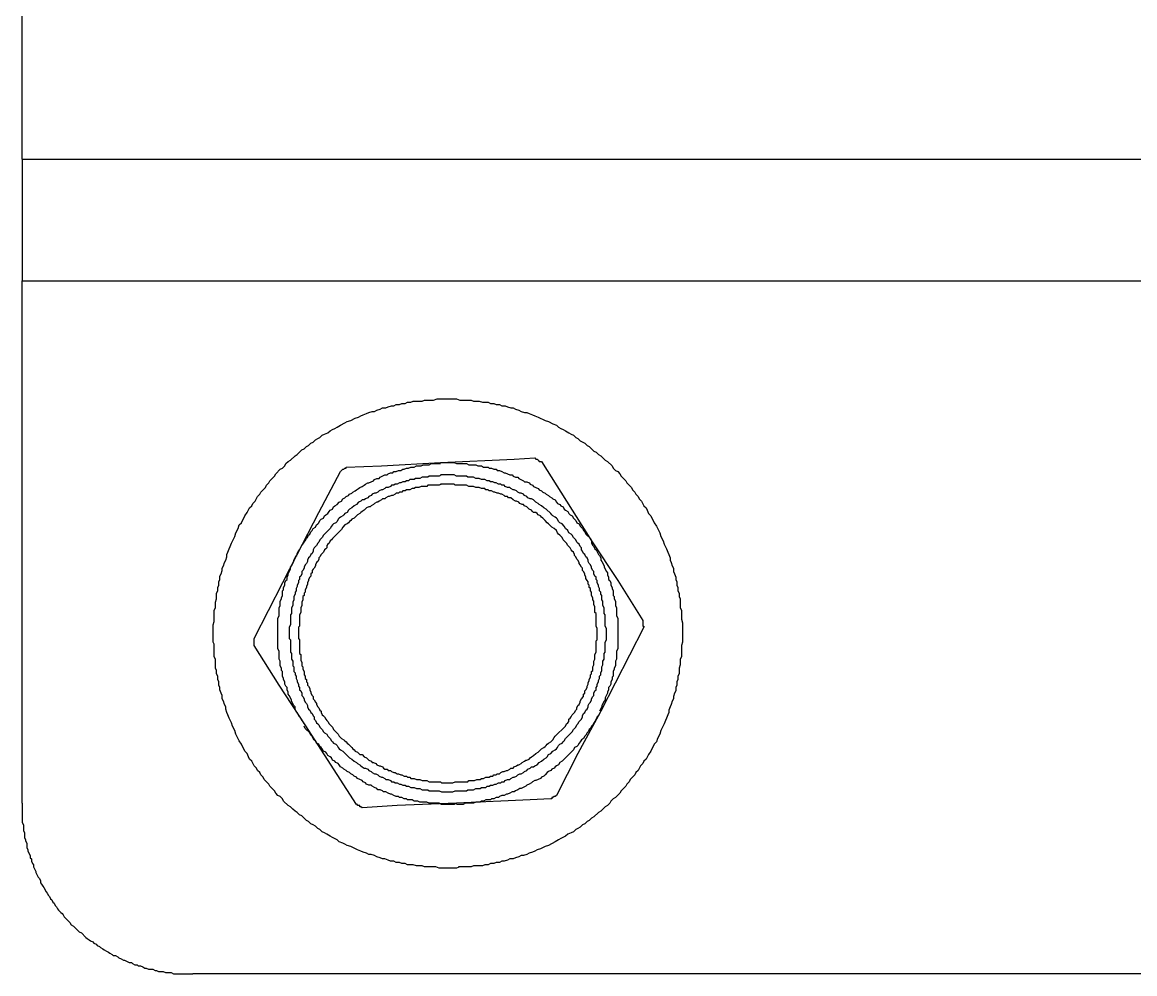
# Model space of a CAD drawing. Header units: inches. Extents: x 0 to 11, y 0.3 to 17.
# Drawn here: x 1.261 to 2.077, y 12.369 to 13.067 of the extents above; entities that cross this region are included whole.
import ezdxf

# ---------------------------------------------------------------- set-up
doc = ezdxf.new("R2010")
doc.units = ezdxf.units.IN
doc.header["$MEASUREMENT"] = 0
doc.layers.add('Layer 1', color=7, linetype='Continuous')

msp = doc.modelspace()

# ---------------------------------------------------------------- linework, layer by layer
at = {"layer": 'Layer 1', "color": 7, "lineweight": 25, "true_color": 0xffffff}
for points in [[(1.26083, 12.96667), (1.26083, 13.14583)], [(1.26083, 12.96667), (1.26083, 12.8775)], [(1.26083, 12.8775), (2.63583, 12.8775), (2.63583, 12.96667)], [(1.26083, 12.96667), (2.63583, 12.96667)], [(1.26083, 12.49417), (1.26083, 12.8775)], [(1.58167, 12.4475), (1.57917, 12.44667), (1.56666, 12.44667), (1.56417, 12.4475), (1.55583, 12.4475), (1.55417, 12.44834), (1.55, 12.44834), (1.5475, 12.44916), (1.54333, 12.44916), (1.54167, 12.45), (1.53916, 12.45), (1.5375, 12.45083), (1.535, 12.45083), (1.53333, 12.45167), (1.53084, 12.45167), (1.52917, 12.4525), (1.52667, 12.45334), (1.525, 12.45334), (1.52334, 12.45417), (1.52083, 12.455), (1.51917, 12.45583), (1.51667, 12.45667), (1.515, 12.45667), (1.51333, 12.4575), (1.51083, 12.45833), (1.50917, 12.45917), (1.50667, 12.46), (1.50167, 12.4625), (1.49917, 12.46333), (1.4975, 12.46417), (1.49584, 12.465), (1.49333, 12.46583), (1.49167, 12.4675), (1.48834, 12.46917), (1.48667, 12.47), (1.48416, 12.47167), (1.4825, 12.4725), (1.48083, 12.47333), (1.47917, 12.475), (1.4775, 12.47583), (1.47583, 12.4775), (1.47417, 12.47833), (1.4725, 12.47917), (1.47083, 12.48083), (1.46916, 12.48167), (1.46583, 12.485), (1.46417, 12.48583), (1.4625, 12.4875), (1.46084, 12.48834), (1.45917, 12.49), (1.4575, 12.49167), (1.45583, 12.4925), (1.4525, 12.49584), (1.45167, 12.4975), (1.45, 12.49917), (1.44833, 12.5), (1.44667, 12.50167), (1.44583, 12.50334), (1.4425, 12.50667), (1.44166, 12.50833), (1.43833, 12.51166), (1.4375, 12.51333), (1.43583, 12.515), (1.435, 12.51667), (1.43334, 12.51833), (1.4325, 12.52), (1.43083, 12.52167), (1.42917, 12.525), (1.4275, 12.52667), (1.42667, 12.52833), (1.42584, 12.53083), (1.42417, 12.5325), (1.42166, 12.5375), (1.42, 12.54), (1.4175, 12.545), (1.41667, 12.5475), (1.415, 12.55084), (1.41416, 12.55333), (1.4125, 12.55667), (1.41167, 12.55916), (1.41083, 12.56083), (1.41, 12.56333), (1.41, 12.565), (1.40917, 12.56666), (1.40833, 12.56917), (1.4075, 12.57083), (1.4075, 12.57334), (1.40666, 12.575), (1.40584, 12.5775), (1.40584, 12.57917), (1.405, 12.58083), (1.405, 12.58333), (1.40417, 12.585), (1.40417, 12.5875), (1.40333, 12.58917), (1.40333, 12.59167), (1.4025, 12.59333), (1.4025, 12.6), (1.40167, 12.60166), (1.40167, 12.61083), (1.40083, 12.6125), (1.40083, 12.625), (1.40167, 12.6275), (1.40167, 12.63584), (1.4025, 12.6375), (1.4025, 12.64167), (1.40333, 12.64417), (1.40333, 12.64834), (1.40417, 12.65), (1.40417, 12.6525), (1.405, 12.65417), (1.405, 12.65667), (1.40584, 12.65833), (1.40584, 12.66083), (1.40666, 12.6625), (1.4075, 12.665), (1.4075, 12.66667), (1.40833, 12.66833), (1.40917, 12.67083), (1.41, 12.6725), (1.41083, 12.675), (1.41083, 12.67666), (1.41167, 12.67833), (1.4125, 12.68083), (1.41333, 12.6825), (1.41416, 12.685), (1.41667, 12.69), (1.4175, 12.6925), (1.41917, 12.69583), (1.42, 12.69834), (1.42166, 12.7), (1.42417, 12.705), (1.42584, 12.7075), (1.4275, 12.71084), (1.42917, 12.7125), (1.43, 12.71417), (1.43167, 12.71583), (1.43334, 12.71917), (1.435, 12.72083), (1.43583, 12.7225), (1.43917, 12.72583), (1.44, 12.7275), (1.44166, 12.72917), (1.4425, 12.73083), (1.44583, 12.73416), (1.44667, 12.73583), (1.45, 12.73916), (1.45167, 12.74), (1.45334, 12.74167), (1.45417, 12.74333), (1.45583, 12.745), (1.4575, 12.74584), (1.46084, 12.74917), (1.4625, 12.75), (1.46583, 12.75334), (1.4675, 12.75416), (1.46916, 12.75583), (1.47083, 12.75667), (1.4725, 12.75833), (1.47417, 12.75917), (1.47583, 12.76084), (1.4775, 12.76166), (1.47917, 12.7625), (1.48083, 12.76417), (1.4825, 12.765), (1.485, 12.76584), (1.48667, 12.7675), (1.48834, 12.76833), (1.49, 12.76917), (1.49167, 12.77), (1.49417, 12.77167), (1.4975, 12.77334), (1.49917, 12.77417), (1.50167, 12.775), (1.505, 12.77667), (1.5075, 12.7775), (1.50917, 12.77833), (1.51083, 12.77917), (1.51333, 12.78), (1.515, 12.78083), (1.5175, 12.78167), (1.51917, 12.78167), (1.52083, 12.7825), (1.52334, 12.78333), (1.525, 12.78417), (1.5275, 12.78417), (1.52917, 12.785), (1.53166, 12.78583), (1.53333, 12.78583), (1.535, 12.78667), (1.5375, 12.78667), (1.53916, 12.7875), (1.54167, 12.7875), (1.54333, 12.78833), (1.54583, 12.78833), (1.5475, 12.78916), (1.55417, 12.78916), (1.55583, 12.79), (1.5625, 12.79), (1.565, 12.79083), (1.57917, 12.79083), (1.58167, 12.79), (1.59, 12.79), (1.59167, 12.78916), (1.59583, 12.78916), (1.59833, 12.78833), (1.6025, 12.78833), (1.60417, 12.7875), (1.60667, 12.7875), (1.60833, 12.78667), (1.61083, 12.78667), (1.6125, 12.78583), (1.615, 12.78583), (1.61667, 12.785), (1.61917, 12.78417), (1.62084, 12.78417), (1.6225, 12.78333), (1.625, 12.7825), (1.62667, 12.78167), (1.62916, 12.78083), (1.63083, 12.78083), (1.6325, 12.78), (1.635, 12.77917), (1.63666, 12.77833), (1.63917, 12.7775), (1.64417, 12.775), (1.64667, 12.77417), (1.65, 12.7725), (1.6525, 12.77167), (1.65417, 12.77), (1.65584, 12.76917), (1.6575, 12.76833), (1.65917, 12.7675), (1.66167, 12.76584), (1.66333, 12.765), (1.665, 12.76417), (1.66667, 12.7625), (1.66833, 12.76166), (1.67, 12.76), (1.67333, 12.75833), (1.675, 12.75667), (1.67667, 12.75583), (1.68, 12.7525), (1.68167, 12.75167), (1.68334, 12.75), (1.685, 12.74917), (1.68833, 12.74584), (1.69, 12.745), (1.69333, 12.74167), (1.69417, 12.74), (1.69583, 12.73834), (1.6975, 12.7375), (1.69916, 12.73583), (1.7, 12.73416), (1.70334, 12.73083), (1.70417, 12.72917), (1.7075, 12.72583), (1.70833, 12.72417), (1.71, 12.7225), (1.71084, 12.72083), (1.7125, 12.71917), (1.71333, 12.7175), (1.715, 12.71583), (1.71667, 12.7125), (1.71834, 12.71084), (1.71916, 12.70917), (1.72, 12.70667), (1.72167, 12.705), (1.72417, 12.7), (1.72583, 12.6975), (1.72833, 12.6925), (1.72917, 12.69), (1.73083, 12.68667), (1.73167, 12.68416), (1.73333, 12.68083), (1.73416, 12.67833), (1.735, 12.67666), (1.73583, 12.67417), (1.73583, 12.6725), (1.73667, 12.67083), (1.7375, 12.66833), (1.73834, 12.66667), (1.73834, 12.66416), (1.73917, 12.6625), (1.74, 12.66), (1.74, 12.65833), (1.74083, 12.65667), (1.74083, 12.65417), (1.74167, 12.6525), (1.74167, 12.65), (1.7425, 12.64834), (1.7425, 12.64583), (1.74333, 12.64417), (1.74333, 12.6375), (1.74417, 12.63584), (1.74417, 12.62916), (1.745, 12.62667), (1.745, 12.6125), (1.74417, 12.61), (1.74417, 12.60166), (1.74333, 12.6), (1.74333, 12.59583), (1.7425, 12.59333), (1.7425, 12.58917), (1.74167, 12.5875), (1.74167, 12.585), (1.74083, 12.58333), (1.74083, 12.58083), (1.74, 12.57917), (1.74, 12.57667), (1.73917, 12.575), (1.73834, 12.5725), (1.73834, 12.57083), (1.7375, 12.56917), (1.73667, 12.56666), (1.73583, 12.565), (1.735, 12.5625), (1.735, 12.56083), (1.73416, 12.55916), (1.73333, 12.55667), (1.7325, 12.555), (1.73167, 12.5525), (1.72917, 12.5475), (1.72833, 12.545), (1.72666, 12.54167), (1.72583, 12.53916), (1.72417, 12.5375), (1.72167, 12.5325), (1.72, 12.53), (1.71834, 12.52667), (1.71667, 12.525), (1.71583, 12.52334), (1.71417, 12.52167), (1.7125, 12.51833), (1.71084, 12.51667), (1.71, 12.515), (1.70667, 12.51166), (1.70583, 12.51), (1.70417, 12.50833), (1.70334, 12.50667), (1.7, 12.50334), (1.69916, 12.50167), (1.69583, 12.49833), (1.69417, 12.4975), (1.6925, 12.49584), (1.69166, 12.49417), (1.69, 12.4925), (1.68833, 12.49167), (1.68667, 12.49), (1.685, 12.48834), (1.68334, 12.4875), (1.68, 12.48416), (1.67833, 12.48333), (1.67667, 12.48167), (1.675, 12.48083), (1.67333, 12.47917), (1.67166, 12.47833), (1.67, 12.47666), (1.66833, 12.47583), (1.66667, 12.475), (1.665, 12.47333), (1.66333, 12.4725), (1.66083, 12.47167), (1.65917, 12.47), (1.65584, 12.46833), (1.65417, 12.4675), (1.65167, 12.46583), (1.64667, 12.46333), (1.64417, 12.4625), (1.64084, 12.46084), (1.63833, 12.46), (1.63666, 12.45917), (1.635, 12.45833), (1.6325, 12.4575), (1.63083, 12.45667), (1.62834, 12.45583), (1.62667, 12.45583), (1.625, 12.455), (1.6225, 12.45417), (1.62084, 12.45334), (1.61833, 12.45334), (1.61667, 12.4525), (1.61417, 12.45167), (1.6125, 12.45167), (1.61083, 12.45083), (1.60833, 12.45083), (1.60667, 12.45), (1.60417, 12.45), (1.6025, 12.44916), (1.6, 12.44916), (1.59833, 12.44834), (1.59167, 12.44834), (1.59, 12.4475), (1.58083, 12.4475)], [(1.4625, 12.67666), (1.47833, 12.7075), (1.49417, 12.7375), (1.49584, 12.73916), (1.49666, 12.73916), (1.4975, 12.74), (1.49833, 12.74), (1.49833, 12.74083), (1.52417, 12.74167), (1.5675, 12.74417)], [(1.4625, 12.67666), (1.4625, 12.6775), (1.46333, 12.67917), (1.46417, 12.68), (1.46583, 12.68334), (1.46667, 12.68416), (1.4675, 12.68583), (1.46834, 12.68667), (1.46916, 12.68833), (1.47, 12.68917), (1.47083, 12.69084), (1.47167, 12.69166), (1.4725, 12.69333), (1.47333, 12.69417), (1.47417, 12.69583), (1.47583, 12.69667), (1.47666, 12.69834), (1.4775, 12.69916), (1.47833, 12.7), (1.47917, 12.70167), (1.48, 12.7025), (1.48167, 12.70334), (1.4825, 12.705), (1.48333, 12.70583), (1.485, 12.70667), (1.48583, 12.70833), (1.48667, 12.70917), (1.48834, 12.71), (1.48917, 12.71167), (1.49, 12.7125), (1.49167, 12.71333), (1.49333, 12.715), (1.495, 12.71583), (1.49584, 12.7175), (1.4975, 12.71833), (1.49833, 12.71917), (1.5, 12.72), (1.50083, 12.72083), (1.5025, 12.72167), (1.50334, 12.7225), (1.505, 12.72333), (1.50583, 12.72417), (1.5075, 12.725), (1.50833, 12.72583), (1.51, 12.72666), (1.51166, 12.7275), (1.5125, 12.72833), (1.51417, 12.72917), (1.515, 12.72917), (1.51833, 12.73083), (1.51917, 12.73167), (1.52083, 12.7325), (1.5225, 12.7325), (1.52334, 12.73333), (1.52667, 12.735), (1.52833, 12.735), (1.52917, 12.73583), (1.53084, 12.73667), (1.5325, 12.73667), (1.53333, 12.7375), (1.535, 12.7375), (1.53667, 12.73834), (1.53833, 12.73834), (1.54, 12.73916), (1.54083, 12.73916), (1.5425, 12.74), (1.54417, 12.74), (1.54583, 12.74083), (1.54833, 12.74083), (1.55, 12.74167), (1.55333, 12.74167), (1.555, 12.7425), (1.55916, 12.7425), (1.56083, 12.74333), (1.5675, 12.74333)], [(1.5675, 12.74417), (1.62166, 12.74666), (1.63666, 12.7475)], [(1.5675, 12.74417), (1.5775, 12.74417), (1.57917, 12.74333), (1.58667, 12.74333), (1.58833, 12.7425), (1.59334, 12.7425), (1.595, 12.74167), (1.5975, 12.74167), (1.59917, 12.74083), (1.6025, 12.74083), (1.60333, 12.74), (1.605, 12.74), (1.60667, 12.73916), (1.60833, 12.73916), (1.60916, 12.73834), (1.61083, 12.73834), (1.6125, 12.7375), (1.61417, 12.73667), (1.615, 12.73667), (1.61833, 12.735), (1.62, 12.735), (1.62084, 12.73416), (1.6225, 12.73333), (1.62417, 12.73333), (1.625, 12.7325), (1.62834, 12.73083), (1.62916, 12.73), (1.63083, 12.73), (1.6325, 12.72917), (1.63333, 12.72833), (1.635, 12.7275), (1.63583, 12.72666), (1.6375, 12.72583), (1.63917, 12.725), (1.64, 12.72417), (1.64167, 12.72333), (1.6425, 12.7225), (1.64417, 12.72167), (1.645, 12.72083), (1.64667, 12.72), (1.6475, 12.71917), (1.64917, 12.71833), (1.65, 12.7175), (1.65167, 12.71667), (1.6525, 12.715), (1.65333, 12.71417), (1.655, 12.71333), (1.65584, 12.7125), (1.6575, 12.71167), (1.65833, 12.71), (1.65917, 12.70917), (1.66083, 12.70833), (1.66167, 12.70667), (1.6625, 12.70583), (1.66416, 12.705), (1.665, 12.70334), (1.66583, 12.7025), (1.66667, 12.70167), (1.6675, 12.7), (1.66917, 12.69916), (1.67, 12.6975), (1.67166, 12.69583), (1.6725, 12.69417), (1.67333, 12.69333), (1.67417, 12.69166), (1.6775, 12.68833), (1.67833, 12.68667)], [(1.63666, 12.7475), (1.6375, 12.74666), (1.63833, 12.74666), (1.63917, 12.74584), (1.64, 12.745), (1.64167, 12.745)], [(1.64167, 12.745), (1.67833, 12.68667)], [(1.56833, 12.735), (1.56666, 12.73416), (1.55916, 12.73416), (1.55834, 12.73333), (1.55417, 12.73333), (1.5525, 12.7325), (1.54917, 12.7325), (1.54833, 12.73167), (1.545, 12.73167), (1.54417, 12.73083), (1.5425, 12.73083), (1.54167, 12.73), (1.54, 12.73), (1.53833, 12.72917), (1.5375, 12.72917), (1.53583, 12.72833), (1.53417, 12.72833), (1.53333, 12.7275), (1.53166, 12.7275), (1.53084, 12.72666), (1.52917, 12.72583), (1.5275, 12.72583), (1.52667, 12.725), (1.525, 12.72417), (1.52417, 12.72417), (1.5225, 12.72333), (1.52167, 12.7225), (1.52, 12.72167), (1.51917, 12.72167), (1.5175, 12.72083), (1.51667, 12.72), (1.515, 12.71917), (1.51417, 12.71833), (1.5125, 12.7175), (1.51166, 12.71667), (1.51, 12.71667), (1.50917, 12.71583), (1.5075, 12.715), (1.50583, 12.71333), (1.50416, 12.7125), (1.5025, 12.71084), (1.50083, 12.71), (1.5, 12.70917), (1.49917, 12.7075), (1.4975, 12.70667), (1.49666, 12.70583), (1.49584, 12.705), (1.49417, 12.70417), (1.49333, 12.70334), (1.4925, 12.7025), (1.49167, 12.70083), (1.49083, 12.7), (1.48917, 12.69916), (1.48834, 12.69834), (1.4875, 12.6975), (1.48667, 12.69583), (1.48167, 12.69084), (1.48083, 12.68917), (1.47917, 12.6875), (1.47833, 12.68583), (1.4775, 12.685), (1.47666, 12.68334), (1.47583, 12.6825), (1.475, 12.68167), (1.47417, 12.68), (1.47417, 12.67917), (1.47333, 12.6775), (1.4725, 12.67666), (1.47167, 12.675), (1.47083, 12.67417), (1.47, 12.6725), (1.47, 12.67166), (1.46916, 12.67), (1.46834, 12.66917), (1.4675, 12.6675), (1.4675, 12.66667), (1.46667, 12.665), (1.46583, 12.66416), (1.46583, 12.6625), (1.465, 12.66083), (1.46417, 12.66), (1.46417, 12.65833), (1.46333, 12.6575), (1.46333, 12.65583), (1.4625, 12.65417), (1.4625, 12.65333), (1.46167, 12.65167), (1.46167, 12.65), (1.46084, 12.64917), (1.46084, 12.6475), (1.46, 12.64583), (1.46, 12.64333), (1.45917, 12.64167), (1.45917, 12.63917), (1.45833, 12.6375), (1.45833, 12.63333), (1.4575, 12.6325), (1.4575, 12.625), (1.45667, 12.62333), (1.45667, 12.615), (1.4575, 12.61416), (1.4575, 12.605), (1.45833, 12.60417), (1.45833, 12.6), (1.45917, 12.59833), (1.45917, 12.595), (1.46, 12.59417), (1.46, 12.59083), (1.46084, 12.59), (1.46084, 12.58833), (1.46167, 12.5875), (1.46167, 12.58584), (1.4625, 12.58417), (1.4625, 12.58333), (1.46333, 12.58167), (1.46333, 12.58), (1.46417, 12.57917), (1.46417, 12.5775), (1.465, 12.57667), (1.46583, 12.575), (1.46583, 12.57334), (1.46667, 12.5725), (1.4675, 12.57083), (1.4675, 12.57), (1.46834, 12.56833), (1.46916, 12.5675), (1.47, 12.56584), (1.47, 12.565), (1.47083, 12.56333), (1.47167, 12.5625), (1.4725, 12.56083), (1.47333, 12.56), (1.47417, 12.55834), (1.475, 12.5575), (1.475, 12.55583), (1.47583, 12.555), (1.47666, 12.55333), (1.4775, 12.5525), (1.47833, 12.55166), (1.47917, 12.55), (1.48083, 12.54833), (1.48167, 12.54666), (1.4825, 12.54583), (1.48416, 12.545), (1.485, 12.54333), (1.48583, 12.5425), (1.48667, 12.54167), (1.4875, 12.54), (1.48834, 12.53916), (1.48917, 12.53833), (1.49083, 12.5375), (1.49167, 12.53667), (1.4925, 12.535), (1.49333, 12.53417), (1.49417, 12.53333), (1.49584, 12.5325), (1.50083, 12.5275), (1.5025, 12.52667), (1.50416, 12.525), (1.50583, 12.52417), (1.50667, 12.52334), (1.50833, 12.5225), (1.50917, 12.52167), (1.51, 12.52083), (1.51166, 12.52), (1.5125, 12.52), (1.51417, 12.51917), (1.515, 12.51833), (1.51667, 12.5175), (1.5175, 12.51667), (1.51917, 12.51584), (1.52, 12.51584), (1.52167, 12.515), (1.5225, 12.51417), (1.52417, 12.51333), (1.525, 12.51333), (1.52667, 12.5125), (1.5275, 12.51166), (1.52917, 12.51166), (1.53084, 12.51084), (1.53166, 12.51), (1.53333, 12.51), (1.53417, 12.50917), (1.53583, 12.50917), (1.5375, 12.50833), (1.53833, 12.50833), (1.54, 12.5075), (1.54167, 12.5075), (1.5425, 12.50667), (1.54417, 12.50667), (1.54583, 12.50583), (1.54833, 12.50583), (1.55, 12.505), (1.5525, 12.505), (1.55417, 12.50416), (1.55834, 12.50416), (1.55916, 12.50334), (1.56666, 12.50334), (1.56833, 12.5025), (1.57667, 12.5025), (1.57834, 12.50334), (1.58667, 12.50334), (1.5875, 12.50416), (1.59167, 12.50416), (1.59334, 12.505), (1.59667, 12.505), (1.5975, 12.50583), (1.60083, 12.50583), (1.60166, 12.50667), (1.60333, 12.50667), (1.60417, 12.5075), (1.60583, 12.5075), (1.6075, 12.50833), (1.60833, 12.50833), (1.61, 12.50917), (1.61167, 12.50917), (1.6125, 12.51), (1.61417, 12.51), (1.615, 12.51084), (1.61667, 12.51166), (1.61833, 12.51166), (1.61917, 12.5125), (1.62084, 12.51333), (1.62166, 12.51333), (1.62333, 12.51417), (1.62417, 12.515), (1.62583, 12.51584), (1.62667, 12.51584), (1.62834, 12.51667), (1.62916, 12.5175), (1.63083, 12.51833), (1.63167, 12.51917), (1.63333, 12.52), (1.63417, 12.52083), (1.63583, 12.52083), (1.63666, 12.52167), (1.63833, 12.5225), (1.64, 12.52417), (1.64167, 12.525), (1.64333, 12.52667), (1.645, 12.5275), (1.64583, 12.52833), (1.64667, 12.53), (1.64834, 12.53083), (1.65, 12.5325), (1.65167, 12.53333), (1.6525, 12.53417), (1.65333, 12.535), (1.65417, 12.53667), (1.655, 12.5375), (1.65666, 12.53833), (1.6575, 12.53916), (1.65833, 12.54), (1.65917, 12.54167), (1.66, 12.5425), (1.66083, 12.54333), (1.66416, 12.54666), (1.665, 12.54833), (1.66583, 12.54917), (1.66667, 12.55), (1.6675, 12.55166), (1.66833, 12.5525), (1.66917, 12.55417), (1.67, 12.555), (1.67083, 12.55583), (1.67166, 12.5575), (1.67166, 12.55834), (1.6725, 12.56), (1.67333, 12.56083), (1.67417, 12.5625), (1.675, 12.56333), (1.67584, 12.565), (1.67584, 12.56584), (1.67667, 12.5675), (1.6775, 12.56833), (1.67833, 12.57), (1.67833, 12.57083), (1.67917, 12.5725), (1.68, 12.57334), (1.68, 12.575), (1.68083, 12.57667), (1.68167, 12.5775), (1.68167, 12.57917), (1.6825, 12.58), (1.6825, 12.58167), (1.68334, 12.58333), (1.68334, 12.58417), (1.68416, 12.58584), (1.68416, 12.5875), (1.685, 12.58833), (1.685, 12.59), (1.68583, 12.59167), (1.68583, 12.59417), (1.68667, 12.59583), (1.68667, 12.59833), (1.6875, 12.6), (1.6875, 12.60417), (1.68833, 12.605), (1.68833, 12.6125), (1.68917, 12.61416), (1.68917, 12.6225), (1.68833, 12.62417), (1.68833, 12.6325), (1.6875, 12.63333), (1.6875, 12.6375), (1.68667, 12.63917), (1.68667, 12.6425), (1.68583, 12.64333), (1.68583, 12.64667), (1.685, 12.6475), (1.685, 12.64917), (1.68416, 12.65), (1.68416, 12.65167), (1.68334, 12.65333), (1.68334, 12.65417), (1.6825, 12.65583), (1.6825, 12.6575), (1.68167, 12.65833), (1.68167, 12.66), (1.68083, 12.66083), (1.68, 12.6625), (1.68, 12.66416), (1.67917, 12.665), (1.67833, 12.66667), (1.67833, 12.6675), (1.6775, 12.66917), (1.67667, 12.67), (1.67584, 12.67166), (1.67584, 12.6725), (1.675, 12.67417), (1.67417, 12.675), (1.67333, 12.67666), (1.6725, 12.6775), (1.67166, 12.67917), (1.67083, 12.68), (1.67083, 12.68167), (1.67, 12.6825), (1.66917, 12.68416), (1.66833, 12.685), (1.6675, 12.68583), (1.66667, 12.6875), (1.66583, 12.68833), (1.665, 12.68917), (1.66416, 12.69084), (1.66333, 12.69166), (1.66167, 12.6925), (1.66083, 12.69417), (1.65917, 12.69583), (1.65833, 12.6975), (1.65666, 12.69916), (1.655, 12.7), (1.65417, 12.70083), (1.65333, 12.7025), (1.6525, 12.70334), (1.65167, 12.70417), (1.65, 12.705), (1.64917, 12.70583), (1.64834, 12.70667), (1.645, 12.71), (1.64333, 12.71084), (1.64167, 12.7125), (1.64, 12.71333), (1.63917, 12.71417), (1.6375, 12.715), (1.63583, 12.71667), (1.63417, 12.7175), (1.63333, 12.7175), (1.63167, 12.71833), (1.63083, 12.71917), (1.62916, 12.72), (1.62834, 12.72083), (1.62667, 12.72167), (1.62583, 12.72167), (1.62417, 12.7225), (1.62333, 12.72333), (1.62166, 12.72417), (1.62084, 12.72417), (1.61917, 12.725), (1.61833, 12.72583), (1.61667, 12.72583), (1.615, 12.72666), (1.61417, 12.7275), (1.6125, 12.7275), (1.61167, 12.72833), (1.61, 12.72833), (1.60833, 12.72917), (1.6075, 12.72917), (1.60583, 12.73), (1.60417, 12.73), (1.60333, 12.73083), (1.60166, 12.73083), (1.6, 12.73167), (1.5975, 12.73167), (1.59583, 12.7325), (1.59334, 12.7325), (1.59167, 12.73333), (1.5875, 12.73333), (1.58667, 12.73416), (1.57917, 12.73416), (1.5775, 12.735), (1.5675, 12.735)], [(1.56833, 12.72833), (1.56666, 12.7275), (1.55834, 12.7275), (1.5575, 12.72666), (1.55333, 12.72666), (1.55167, 12.72583), (1.54917, 12.72583), (1.54833, 12.725), (1.54666, 12.725), (1.545, 12.72417), (1.5425, 12.72417), (1.54167, 12.72333), (1.54, 12.72333), (1.53916, 12.7225), (1.5375, 12.7225), (1.53667, 12.72167), (1.535, 12.72167), (1.53417, 12.72083), (1.5325, 12.72), (1.53166, 12.72), (1.53, 12.71917), (1.52917, 12.71917), (1.5275, 12.71833), (1.52667, 12.7175), (1.525, 12.7175), (1.52417, 12.71667), (1.5225, 12.71583), (1.52167, 12.715), (1.52083, 12.715), (1.51917, 12.71417), (1.51833, 12.71333), (1.51667, 12.7125), (1.51584, 12.71167), (1.515, 12.71167), (1.51333, 12.71084), (1.51166, 12.70917), (1.51, 12.70833), (1.50917, 12.7075), (1.50833, 12.70667), (1.50667, 12.70583), (1.50583, 12.705), (1.505, 12.70417), (1.50416, 12.70334), (1.5025, 12.7025), (1.50167, 12.70167), (1.50083, 12.70083), (1.5, 12.7), (1.49917, 12.69916), (1.4975, 12.69834), (1.49584, 12.69667), (1.495, 12.695), (1.48834, 12.68833), (1.4875, 12.6875), (1.48667, 12.68667), (1.48583, 12.685), (1.485, 12.68416), (1.48416, 12.68334), (1.48416, 12.68167), (1.48333, 12.68083), (1.4825, 12.68), (1.48167, 12.67833), (1.48, 12.67666), (1.47917, 12.675), (1.47833, 12.67417), (1.47833, 12.67333), (1.4775, 12.67166), (1.47666, 12.67083), (1.47583, 12.66917), (1.47583, 12.66833), (1.475, 12.66667), (1.47417, 12.66583), (1.47333, 12.665), (1.47333, 12.66333), (1.4725, 12.6625), (1.4725, 12.66083), (1.47167, 12.66), (1.47083, 12.65833), (1.47083, 12.6575), (1.47, 12.65583), (1.47, 12.655), (1.46916, 12.65333), (1.46916, 12.6525), (1.46834, 12.65083), (1.46834, 12.64917), (1.4675, 12.64834), (1.4675, 12.64667), (1.46667, 12.64583), (1.46667, 12.64333), (1.46583, 12.64167), (1.46583, 12.63917), (1.465, 12.6375), (1.465, 12.63417), (1.46417, 12.6325), (1.46417, 12.62417), (1.46333, 12.62333), (1.46333, 12.615), (1.46417, 12.61416), (1.46417, 12.60417), (1.465, 12.60333), (1.465, 12.59917), (1.46583, 12.5975), (1.46583, 12.595), (1.46667, 12.59417), (1.46667, 12.5925), (1.4675, 12.59083), (1.4675, 12.58833), (1.46834, 12.5875), (1.46834, 12.58584), (1.46916, 12.585), (1.46916, 12.58333), (1.47, 12.5825), (1.47, 12.58083), (1.47083, 12.58), (1.47167, 12.57834), (1.47167, 12.5775), (1.4725, 12.57583), (1.4725, 12.575), (1.47333, 12.57334), (1.47417, 12.5725), (1.47417, 12.57083), (1.475, 12.57), (1.47583, 12.56833), (1.47666, 12.5675), (1.47666, 12.56666), (1.4775, 12.565), (1.47833, 12.56417), (1.47917, 12.5625), (1.48, 12.56167), (1.48, 12.56083), (1.48083, 12.55916), (1.48167, 12.55834), (1.4825, 12.5575), (1.48333, 12.55583), (1.48416, 12.555), (1.485, 12.55417), (1.48583, 12.5525), (1.4875, 12.55084), (1.48834, 12.55), (1.48917, 12.54833), (1.4925, 12.545), (1.49333, 12.54333), (1.49417, 12.5425), (1.495, 12.54167), (1.49666, 12.54083), (1.4975, 12.54), (1.49833, 12.53916), (1.49917, 12.53833), (1.5, 12.5375), (1.50167, 12.53583), (1.5025, 12.535), (1.50334, 12.53417), (1.50416, 12.53333), (1.505, 12.5325), (1.50667, 12.53167), (1.50833, 12.53), (1.51, 12.53), (1.51166, 12.52833), (1.51333, 12.5275), (1.515, 12.52583), (1.51667, 12.525), (1.5175, 12.52417), (1.51833, 12.52417), (1.52, 12.52334), (1.52083, 12.5225), (1.5225, 12.52167), (1.52334, 12.52167), (1.525, 12.52083), (1.52583, 12.52), (1.52667, 12.51917), (1.52833, 12.51917), (1.52917, 12.51833), (1.53084, 12.51833), (1.53166, 12.5175), (1.53333, 12.51667), (1.53417, 12.51667), (1.53583, 12.51584), (1.53667, 12.51584), (1.53833, 12.515), (1.53916, 12.515), (1.54083, 12.51417), (1.5425, 12.51417), (1.54333, 12.51333), (1.545, 12.51333), (1.54583, 12.5125), (1.54833, 12.5125), (1.55, 12.51166), (1.5525, 12.51166), (1.55417, 12.51084), (1.5575, 12.51084), (1.55916, 12.51), (1.5675, 12.51), (1.56833, 12.50917), (1.57667, 12.50917), (1.57834, 12.51), (1.5875, 12.51), (1.58833, 12.51084), (1.5925, 12.51084), (1.59416, 12.51166), (1.59667, 12.51166), (1.5975, 12.5125), (1.59917, 12.5125), (1.60083, 12.51333), (1.60333, 12.51333), (1.60417, 12.51417), (1.60583, 12.51417), (1.60667, 12.515), (1.60833, 12.515), (1.60916, 12.51584), (1.61083, 12.51584), (1.61167, 12.51667), (1.61334, 12.5175), (1.61417, 12.5175), (1.61583, 12.51833), (1.61667, 12.51833), (1.61833, 12.51917), (1.61917, 12.52), (1.62084, 12.52), (1.62166, 12.52083), (1.62333, 12.52167), (1.62417, 12.5225), (1.625, 12.5225), (1.62667, 12.52334), (1.6275, 12.52417), (1.62916, 12.525), (1.63, 12.52583), (1.63083, 12.52583), (1.6325, 12.52667), (1.63333, 12.5275), (1.63417, 12.52833), (1.63583, 12.52917), (1.6375, 12.53083), (1.63917, 12.53167), (1.64, 12.5325), (1.64084, 12.53333), (1.64167, 12.53417), (1.64333, 12.535), (1.64417, 12.53583), (1.645, 12.53667), (1.64583, 12.5375), (1.64667, 12.53833), (1.64834, 12.53916), (1.64917, 12.54), (1.65, 12.54083), (1.65083, 12.5425), (1.65167, 12.54333), (1.65917, 12.55084), (1.66, 12.5525), (1.66083, 12.55333), (1.66167, 12.55417), (1.66167, 12.55583), (1.6625, 12.55667), (1.66333, 12.5575), (1.66416, 12.55916), (1.665, 12.56), (1.66583, 12.56083), (1.66667, 12.5625), (1.6675, 12.56333), (1.6675, 12.56417), (1.66833, 12.56584), (1.66917, 12.56666), (1.67, 12.56833), (1.67, 12.56917), (1.67083, 12.57083), (1.6725, 12.5725), (1.6725, 12.57416), (1.67333, 12.575), (1.67333, 12.57667), (1.67417, 12.5775), (1.675, 12.57917), (1.675, 12.58), (1.67584, 12.58167), (1.67584, 12.5825), (1.67667, 12.58417), (1.67667, 12.585), (1.6775, 12.58667), (1.6775, 12.58833), (1.67833, 12.58917), (1.67833, 12.59083), (1.67917, 12.59167), (1.67917, 12.59417), (1.68, 12.59583), (1.68, 12.59833), (1.68083, 12.6), (1.68083, 12.60333), (1.68167, 12.605), (1.68167, 12.61334), (1.6825, 12.61416), (1.6825, 12.6225), (1.68167, 12.62417), (1.68167, 12.63333), (1.68083, 12.63417), (1.68083, 12.63833), (1.68, 12.64), (1.68, 12.6425), (1.67917, 12.64333), (1.67917, 12.645), (1.67833, 12.64667), (1.67833, 12.64917), (1.6775, 12.65), (1.6775, 12.65167), (1.67667, 12.6525), (1.67667, 12.65417), (1.67584, 12.655), (1.67584, 12.65667), (1.675, 12.6575), (1.67417, 12.65917), (1.67417, 12.66), (1.67333, 12.66167), (1.67333, 12.6625), (1.6725, 12.66416), (1.67166, 12.665), (1.67166, 12.66667), (1.67083, 12.6675), (1.67, 12.66917), (1.66917, 12.67), (1.66917, 12.67083), (1.66833, 12.6725), (1.6675, 12.67333), (1.66667, 12.675), (1.66583, 12.67584), (1.66583, 12.67666), (1.665, 12.67833), (1.66416, 12.67917), (1.66333, 12.68), (1.6625, 12.68167), (1.66167, 12.6825), (1.66083, 12.68334), (1.66, 12.685), (1.65917, 12.68583), (1.65833, 12.68667), (1.6575, 12.6875), (1.65666, 12.68917), (1.655, 12.69084), (1.65417, 12.69166), (1.65333, 12.6925), (1.6525, 12.69417), (1.65083, 12.69583), (1.64917, 12.69667), (1.64667, 12.69916), (1.64583, 12.7), (1.64417, 12.70167), (1.64333, 12.7025), (1.6425, 12.70334), (1.64167, 12.70417), (1.64084, 12.705), (1.63917, 12.70583), (1.63833, 12.70667), (1.6375, 12.7075), (1.63583, 12.7075), (1.635, 12.70833), (1.63417, 12.70917), (1.6325, 12.71), (1.63083, 12.71167), (1.62916, 12.7125), (1.62834, 12.71333), (1.6275, 12.71333), (1.62583, 12.71417), (1.625, 12.715), (1.62333, 12.71583), (1.6225, 12.71583), (1.62084, 12.71667), (1.61917, 12.71833), (1.6175, 12.71833), (1.61667, 12.71917), (1.615, 12.71917), (1.61417, 12.72), (1.6125, 12.72083), (1.61167, 12.72083), (1.61, 12.72167), (1.60916, 12.72167), (1.6075, 12.7225), (1.60667, 12.7225), (1.605, 12.72333), (1.60333, 12.72333), (1.6025, 12.72417), (1.60083, 12.72417), (1.6, 12.725), (1.5975, 12.725), (1.59583, 12.72583), (1.59334, 12.72583), (1.59167, 12.72666), (1.58833, 12.72666), (1.58667, 12.7275), (1.57834, 12.7275), (1.5775, 12.72833), (1.5675, 12.72833)], [(1.67833, 12.68667), (1.67833, 12.685), (1.67917, 12.68334), (1.68, 12.6825), (1.68083, 12.68083), (1.68167, 12.68), (1.68334, 12.67666), (1.68416, 12.67584), (1.685, 12.67417), (1.685, 12.6725), (1.68583, 12.67166), (1.6875, 12.66833), (1.6875, 12.6675), (1.68917, 12.66416), (1.69, 12.66333), (1.69, 12.66167), (1.69084, 12.66), (1.69084, 12.65833), (1.69166, 12.6575), (1.6925, 12.65583), (1.6925, 12.65417), (1.69333, 12.6525), (1.69333, 12.65167), (1.69417, 12.65), (1.69417, 12.64667), (1.695, 12.64583), (1.695, 12.64417), (1.69583, 12.6425), (1.69583, 12.63917), (1.69667, 12.6375), (1.69667, 12.63167), (1.6975, 12.63), (1.6975, 12.6075), (1.69667, 12.60583), (1.69667, 12.6), (1.69583, 12.59833), (1.69583, 12.595), (1.695, 12.59333), (1.695, 12.5925), (1.69417, 12.59083), (1.69417, 12.5875), (1.69333, 12.58667), (1.69333, 12.585), (1.6925, 12.58333), (1.6925, 12.58167), (1.69166, 12.58), (1.69084, 12.57917), (1.69084, 12.5775), (1.69, 12.57583), (1.69, 12.575), (1.68833, 12.57167), (1.68833, 12.57), (1.6875, 12.56917), (1.68583, 12.56584), (1.68583, 12.565), (1.68416, 12.56167)], [(1.67833, 12.68667), (1.6975, 12.6575), (1.71583, 12.62834)], [(1.46834, 12.55166), (1.44916, 12.58083), (1.43083, 12.61), (1.43083, 12.615), (1.4625, 12.67666)], [(1.46834, 12.55166), (1.4675, 12.5525), (1.46667, 12.55417), (1.46583, 12.555), (1.465, 12.55667), (1.46417, 12.5575), (1.4625, 12.56083), (1.46167, 12.56167), (1.46084, 12.56333), (1.46084, 12.565), (1.46, 12.56584), (1.45833, 12.56917), (1.45833, 12.57), (1.45667, 12.57334), (1.45583, 12.57416), (1.45583, 12.57583), (1.455, 12.5775), (1.455, 12.57917), (1.45417, 12.58), (1.45334, 12.58167), (1.45334, 12.58333), (1.4525, 12.585), (1.4525, 12.58584), (1.45167, 12.5875), (1.45167, 12.59083), (1.45083, 12.59167), (1.45083, 12.59333), (1.45, 12.595), (1.45, 12.59833), (1.44916, 12.6), (1.44916, 12.60583), (1.44833, 12.6075), (1.44833, 12.63), (1.44916, 12.63167), (1.44916, 12.6375), (1.45, 12.63917), (1.45, 12.6425), (1.45083, 12.64417), (1.45083, 12.645), (1.45167, 12.64667), (1.45167, 12.65), (1.4525, 12.65083), (1.4525, 12.6525), (1.45334, 12.65417), (1.45334, 12.65583), (1.45417, 12.6575), (1.455, 12.65833), (1.455, 12.66), (1.45583, 12.66167), (1.45583, 12.6625), (1.4575, 12.66583), (1.4575, 12.6675), (1.45833, 12.66833), (1.46, 12.67166), (1.46, 12.6725), (1.46167, 12.67584), (1.4625, 12.67584)], [(1.71583, 12.62834), (1.71583, 12.62417), (1.71667, 12.62417), (1.71667, 12.62333), (1.685, 12.56167)], [(1.685, 12.56167), (1.68334, 12.55834), (1.6825, 12.5575), (1.68083, 12.55417), (1.68, 12.55333), (1.67917, 12.55166), (1.67833, 12.55084), (1.6775, 12.54917), (1.67667, 12.54833), (1.67584, 12.54666), (1.675, 12.54583), (1.67417, 12.54417), (1.67333, 12.54333), (1.6725, 12.54167), (1.67083, 12.54083), (1.67, 12.53916), (1.66917, 12.53833), (1.66833, 12.53667), (1.6675, 12.53583), (1.66583, 12.535), (1.665, 12.53333), (1.66416, 12.5325), (1.65666, 12.525), (1.655, 12.52417), (1.65417, 12.5225), (1.6525, 12.52167), (1.65167, 12.52083), (1.65083, 12.52), (1.64917, 12.51917), (1.64834, 12.51833), (1.64667, 12.5175), (1.64583, 12.51667), (1.64417, 12.515), (1.64333, 12.51417), (1.64167, 12.51333), (1.64084, 12.5125), (1.63917, 12.51166), (1.6375, 12.51084), (1.63666, 12.51084), (1.635, 12.51), (1.63417, 12.50917), (1.6325, 12.50833), (1.63083, 12.5075), (1.63, 12.50667), (1.62667, 12.505), (1.62583, 12.505), (1.62417, 12.50416), (1.6225, 12.50334), (1.62166, 12.5025), (1.62, 12.5025), (1.61833, 12.50167), (1.61667, 12.50083), (1.61583, 12.50083), (1.61417, 12.5), (1.6125, 12.5), (1.61083, 12.49917), (1.61, 12.49833), (1.60833, 12.49833), (1.60667, 12.4975), (1.605, 12.4975), (1.60417, 12.49666), (1.60083, 12.49666), (1.59917, 12.49584), (1.5975, 12.49584), (1.59667, 12.495), (1.59334, 12.495), (1.59167, 12.49417), (1.58584, 12.49417), (1.58417, 12.49333), (1.57917, 12.49333)], [(1.685, 12.56167), (1.66833, 12.53083), (1.6525, 12.5)], [(1.57917, 12.49417), (1.5775, 12.49333), (1.56833, 12.49333), (1.56666, 12.49417), (1.55916, 12.49417), (1.5575, 12.495), (1.5525, 12.495), (1.55084, 12.49584), (1.54833, 12.49584), (1.54666, 12.49666), (1.54333, 12.49666), (1.5425, 12.4975), (1.54083, 12.4975), (1.53916, 12.49833), (1.5375, 12.49833), (1.53667, 12.49917), (1.535, 12.49917), (1.53333, 12.5), (1.53166, 12.50083), (1.53084, 12.50083), (1.52917, 12.50167), (1.5275, 12.5025), (1.52583, 12.5025), (1.525, 12.50334), (1.52334, 12.50416), (1.52167, 12.50416), (1.52083, 12.505), (1.51917, 12.50583), (1.5175, 12.50667), (1.51667, 12.5075), (1.515, 12.5075), (1.51333, 12.50833), (1.5125, 12.50917), (1.51083, 12.51), (1.51, 12.51084), (1.50833, 12.51166), (1.50667, 12.5125), (1.50583, 12.51333), (1.50416, 12.51417), (1.50334, 12.515), (1.50167, 12.51584), (1.50083, 12.51667), (1.49917, 12.5175), (1.49833, 12.51833), (1.49666, 12.51917), (1.49584, 12.52), (1.49417, 12.52083), (1.49333, 12.5225), (1.4925, 12.52334), (1.49083, 12.52417), (1.49, 12.525), (1.48834, 12.52583), (1.4875, 12.5275), (1.48667, 12.52833), (1.485, 12.52917), (1.48416, 12.53083), (1.48333, 12.53167), (1.48167, 12.5325), (1.48083, 12.53417), (1.48, 12.535), (1.47917, 12.53583), (1.47833, 12.5375), (1.47666, 12.53833), (1.47583, 12.54), (1.475, 12.54083), (1.47417, 12.54167), (1.47333, 12.54333), (1.4725, 12.54417), (1.47167, 12.54583), (1.46834, 12.54917), (1.4675, 12.55084)], [(1.57917, 12.49417), (1.53583, 12.4925), (1.51, 12.49083), (1.50917, 12.49167), (1.50833, 12.49167), (1.50833, 12.4925), (1.50667, 12.4925), (1.50667, 12.49333), (1.50583, 12.49333), (1.46834, 12.55166)], [(1.6525, 12.5), (1.6525, 12.5), (1.65167, 12.49917), (1.65083, 12.49917), (1.65, 12.49833), (1.64917, 12.49833), (1.64917, 12.4975), (1.64834, 12.4975)], [(1.26083, 12.49417), (1.26083, 12.48), (1.26166, 12.47833), (1.26166, 12.47417), (1.2625, 12.4725), (1.2625, 12.46917), (1.26333, 12.4675), (1.26333, 12.46667), (1.26417, 12.465), (1.26417, 12.46167), (1.265, 12.46), (1.265, 12.45917), (1.26667, 12.45583), (1.26667, 12.45417), (1.2675, 12.45334), (1.2675, 12.45167), (1.26833, 12.45), (1.26917, 12.44916), (1.26917, 12.4475), (1.27083, 12.44417), (1.27083, 12.44333), (1.2725, 12.44), (1.27334, 12.43917), (1.27417, 12.4375), (1.27417, 12.43583), (1.275, 12.435), (1.27583, 12.43334), (1.27667, 12.4325), (1.27833, 12.42917), (1.27917, 12.42833), (1.28, 12.42666), (1.28084, 12.42584), (1.28166, 12.42417), (1.2825, 12.42333), (1.28333, 12.42166), (1.28417, 12.42083), (1.285, 12.41917), (1.28583, 12.41833), (1.28667, 12.41667), (1.2875, 12.41583), (1.28916, 12.41416), (1.29, 12.41333), (1.29083, 12.4125), (1.29167, 12.41083), (1.2925, 12.41), (1.29417, 12.40833), (1.295, 12.4075), (1.29583, 12.40667), (1.29666, 12.405), (1.29833, 12.40417), (1.3025, 12.4), (1.30417, 12.39917), (1.3075, 12.39583), (1.30834, 12.395), (1.31, 12.39417), (1.31083, 12.39333), (1.3125, 12.3925), (1.31333, 12.39167), (1.315, 12.39084), (1.31584, 12.39), (1.3175, 12.38917), (1.31833, 12.38833), (1.32, 12.3875), (1.32083, 12.38666), (1.3225, 12.38584), (1.32416, 12.385), (1.325, 12.38417), (1.32667, 12.38333), (1.3275, 12.3825), (1.32917, 12.3825), (1.33083, 12.38167), (1.33167, 12.38083), (1.33333, 12.38), (1.335, 12.37916), (1.33584, 12.37916), (1.33917, 12.3775), (1.34083, 12.3775), (1.34167, 12.37667), (1.34334, 12.37583), (1.345, 12.37583), (1.34583, 12.375), (1.3475, 12.375), (1.34917, 12.37417), (1.35083, 12.37333), (1.35166, 12.37333), (1.35333, 12.3725), (1.35667, 12.3725), (1.35833, 12.37166), (1.35916, 12.37166), (1.36083, 12.37084), (1.36417, 12.37084), (1.36583, 12.37), (1.37, 12.37), (1.37166, 12.36917), (1.38583, 12.36917)], [(1.64834, 12.4975), (1.63333, 12.49666), (1.57917, 12.49417)], [(2.51083, 12.36917), (1.38583, 12.36917)]]:
    msp.add_lwpolyline(points, dxfattribs=at)

doc.saveas('drawing.dxf')
